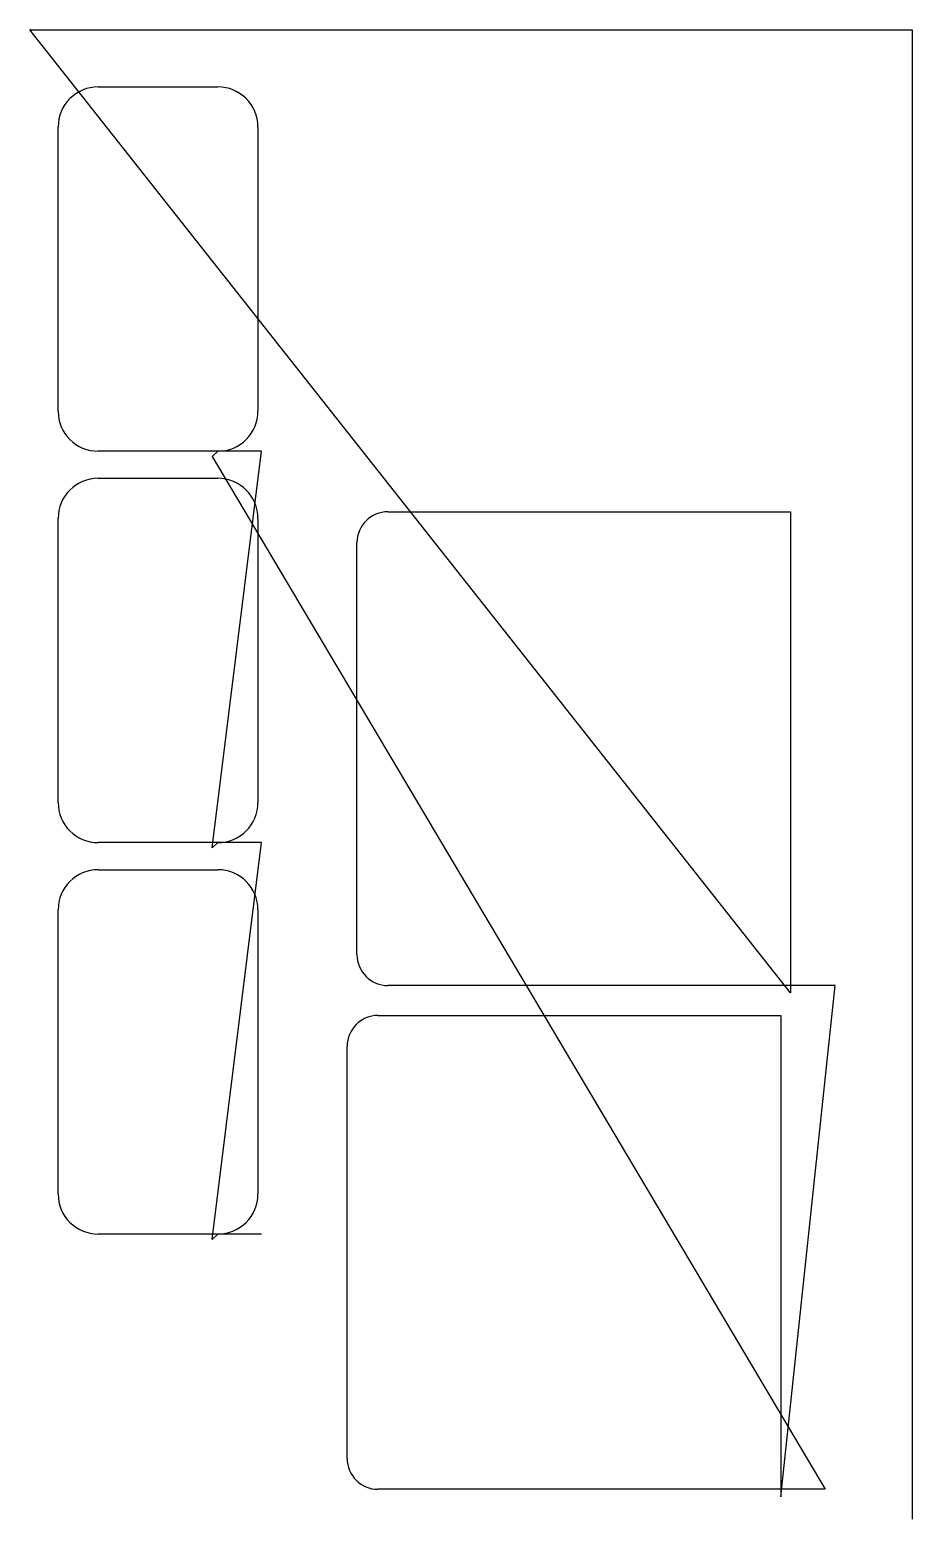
# Model space of a CAD drawing. Header units: metres. Extents: x 0 to 593, y 947 to 1948.
import ezdxf

# ---------------------------------------------------------------- set-up
doc = ezdxf.new("R2010")
doc.units = ezdxf.units.M

msp = doc.modelspace()

# ---------------------------------------------------------------- linework, layer by layer
at = {"layer": 'TOOL_0'}
for p, q in [((511.624, 1300.823), (0.003, 1948.498)), ((0.003, 1948.498), (1.003, 1948.498)), ((1.003, 1948.498), (0.003, 1948.498)), ((0.003, 1948.498), (1.003, 1948.498)), ((1.003, 1948.498), (593.397, 1948.498)), ((593.397, 1948.498), (593.397, 947.952)), ((46.064, 1910.125), (126.464, 1910.125)), ((19.064, 1692.125), (19.064, 1883.125)), ((153.464, 1883.125), (153.464, 1692.125)), ((126.464, 1665.125), (46.064, 1665.125)), ((122.698, 1398.372), (155.867, 1665.125)), ((126.464, 1665.125), (122.699, 1661.6)), ((155.867, 1665.125), (126.464, 1665.125)), ((122.699, 1661.6), (534.953, 967.068)), ((46.063, 1646.897), (126.463, 1646.897)), ((240.824, 1624.423), (511.624, 1624.423)), ((511.624, 1624.423), (511.624, 1305.823)), ((19.063, 1428.897), (19.063, 1619.897)), ((153.463, 1619.897), (153.463, 1428.897)), ((220.024, 1326.623), (220.024, 1603.623)), ((126.463, 1401.897), (46.063, 1401.897)), ((122.697, 1135.144), (155.866, 1401.897)), ((126.463, 1401.897), (122.698, 1398.372)), ((155.866, 1401.897), (126.463, 1401.897)), ((46.062, 1383.669), (126.462, 1383.669)), ((19.062, 1165.669), (19.062, 1356.669)), ((153.462, 1356.669), (153.462, 1165.669)), ((511.624, 1305.823), (240.824, 1305.823)), ((504.953, 962.068), (541.624, 1305.823)), ((541.624, 1305.823), (511.624, 1305.823)), ((511.624, 1305.823), (511.624, 1300.823)), ((234.153, 1285.668), (504.953, 1285.668)), ((504.953, 1285.668), (504.953, 967.068)), ((213.353, 987.868), (213.353, 1264.868)), ((126.462, 1138.669), (46.062, 1138.669)), ((126.462, 1138.669), (122.697, 1135.144)), ((155.865, 1138.669), (126.462, 1138.669)), ((504.953, 967.068), (234.153, 967.068)), ((534.953, 967.068), (504.953, 967.068)), ((504.953, 967.068), (504.953, 962.068)), ((593.397, 947.952), (593.397, 946.952))]:
    msp.add_line(p, q, dxfattribs=at)
for centre, radius, start, end in [((46.064, 1883.125), 27, 90, 180), ((126.464, 1883.125), 27, 0, 90), ((46.064, 1692.125), 27, 180, 270), ((126.464, 1692.125), 27, 270, 0), ((46.063, 1619.897), 27, 90, 180), ((126.463, 1619.897), 27, 0, 90), ((240.824, 1603.623), 20.8, 90, 180), ((46.063, 1428.897), 27, 180, 270), ((126.463, 1428.897), 27, 270, 0), ((46.062, 1356.669), 27, 90, 180), ((126.462, 1356.669), 27, 0, 90), ((240.824, 1326.623), 20.8, 180, 270), ((234.153, 1264.868), 20.8, 90, 180), ((46.062, 1165.669), 27, 180, 270), ((126.462, 1165.669), 27, 270, 0), ((234.153, 987.868), 20.8, 180, 270)]:
    msp.add_arc(centre, radius, start, end, dxfattribs=at)

doc.saveas('drawing.dxf')
